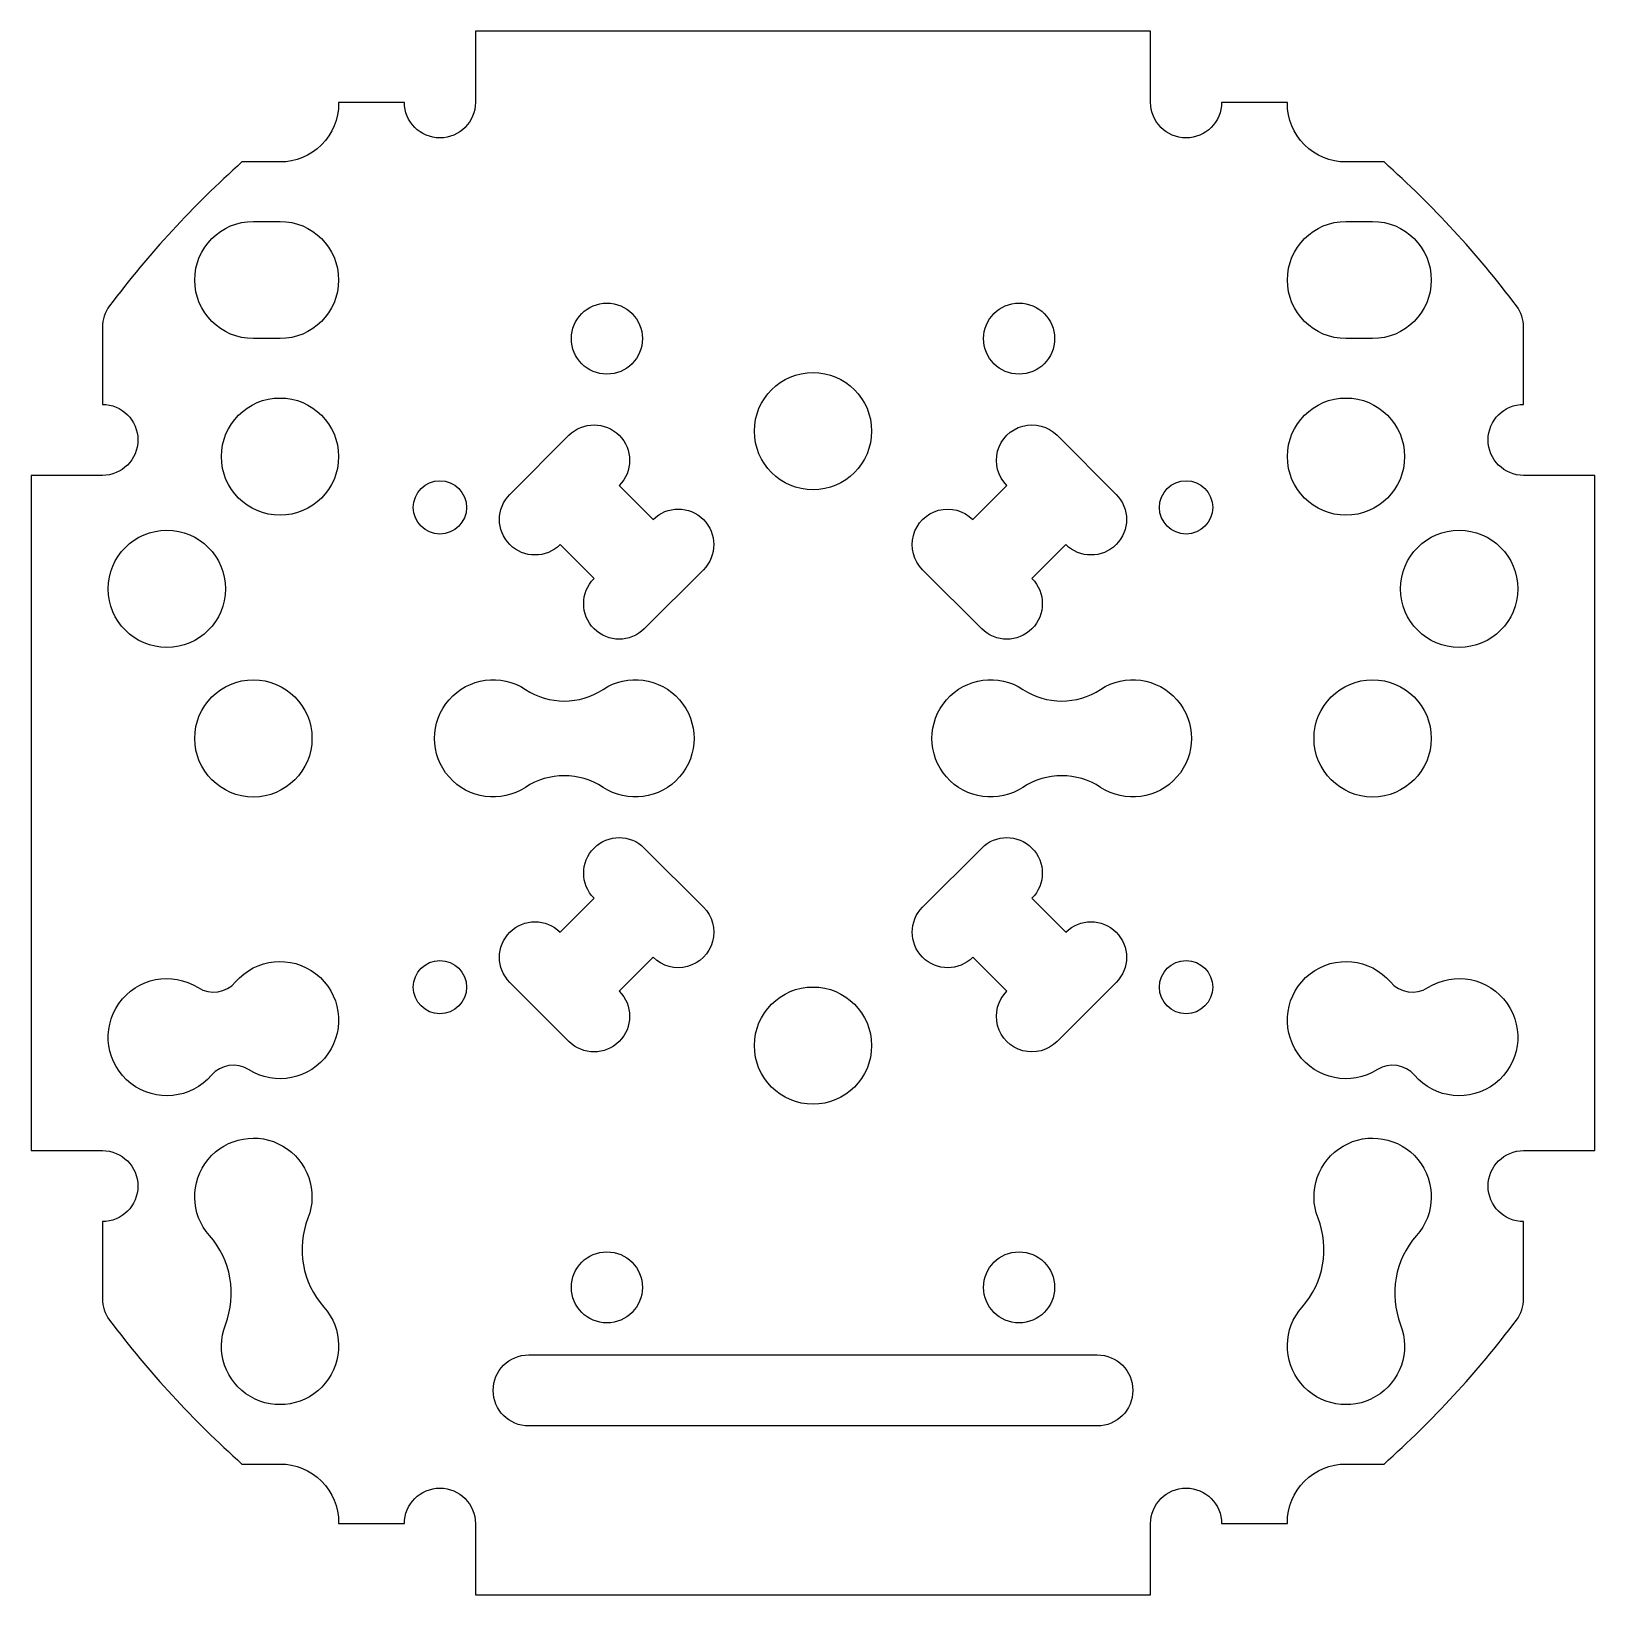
# Model space of a CAD drawing. Header units: millimetres. Extents: x -12.5 to 31.5, y 0 to 44.
import ezdxf

# ---------------------------------------------------------------- set-up
doc = ezdxf.new("R2010")
doc.units = ezdxf.units.MM

msp = doc.modelspace()

# ---------------------------------------------------------------- linework, layer by layer
for points in [[(-5.5, 40.321), (-6.57, 40.321, 0.049012), (-10.298, 36.271, 0.162941), (-10.5, 35.669), (-10.5, 33.5, -1), (-10.5, 31.5), (-12.5, 31.5), (-12.5, 12.5), (-10.5, 12.5, -1), (-10.5, 10.5), (-10.5, 8.331, 0.162941), (-10.298, 7.729, 0.049012), (-6.57, 3.679), (-5.5, 3.679, -0.414214), (-3.85, 2.029), (-3.85, 2), (-2, 2, -1), (0, 2), (0, 0), (19, 0), (19, 2, -1), (21, 2), (22.85, 2), (22.85, 2.029, -0.414214), (24.5, 3.679), (25.57, 3.679, 0.049012), (29.298, 7.729, 0.162941), (29.5, 8.331), (29.5, 10.5, -1), (29.5, 12.5), (31.5, 12.5), (31.5, 31.5), (29.5, 31.5, -1), (29.5, 33.5), (29.5, 35.669, 0.162941), (29.298, 36.271, 0.049012), (25.57, 40.321), (24.5, 40.321, -0.414214), (22.85, 41.971), (22.85, 42), (21, 42, -1), (19, 42), (19, 44), (0, 44), (0, 42, -1), (-2, 42), (-3.85, 42), (-3.85, 41.971, -0.414214)], [(-6.25, 38.65), (-5.5, 38.65, -1), (-5.5, 35.35), (-6.25, 35.35, -1)], [(24.5, 38.65), (25.25, 38.65, -1), (25.25, 35.35), (24.5, 35.35, -1)], [(4.046, 31.216), (5.001, 30.261, -1), (6.415, 28.847), (4.753, 27.185, -1), (3.339, 28.599), (2.384, 29.554, -1), (0.97, 30.968), (2.632, 32.63, -1)], [(16.616, 29.554), (15.661, 28.599, -1), (14.247, 27.185), (12.585, 28.847, -1), (13.999, 30.261), (14.954, 31.216, -1), (16.368, 32.63), (18.03, 30.968, -1)], [(1.408, 25.478, 0.3), (3.592, 25.478, -1.857143), (3.592, 22.722, 0.3), (1.408, 22.722, -1.857143)], [(17.592, 22.722, 0.3), (15.408, 22.722, -1.857143), (15.408, 25.478, 0.3), (17.592, 25.478, -1.857143)], [(2.384, 18.646), (3.339, 19.601, -1), (4.753, 21.015), (6.415, 19.353, -1), (5.001, 17.939), (4.046, 16.984, -1), (2.632, 15.57), (0.97, 17.232, -1)], [(14.954, 16.984), (13.999, 17.939, -1), (12.585, 19.353), (14.247, 21.015, -1), (15.661, 19.601), (16.616, 18.646, -1), (18.03, 17.232), (16.368, 15.57, -1)], [(-6.382, 14.777, 0.372661), (-7.431, 14.619, -2.18807), (-7.802, 17.086, 0.372661), (-6.753, 17.244, -2.18807)], [(26.431, 14.619, 0.372661), (25.382, 14.777, -2.18807), (25.753, 17.244, 0.372661), (26.802, 17.086, -2.18807)], [(-4.713, 10.601, 0.281265), (-4.265, 8.094, -1.782667), (-7.037, 7.599, 0.281265), (-7.485, 10.106, -1.782667)], [(26.485, 10.106, 0.281265), (26.037, 7.599, -1.782667), (23.265, 8.094, 0.281265), (23.713, 10.601, -1.782667)], [(1.5, 6.75), (17.5, 6.75, -1), (17.5, 4.75), (1.5, 4.75, -1)]]:
    msp.add_lwpolyline(points, format="xyb", close=True)
for centre, radius in [((3.7, 35.35), 1), ((15.3, 35.35), 1), ((9.5, 32.747), 1.65), ((-5.5, 32.029), 1.65), ((24.5, 32.029), 1.65), ((-1, 30.6), 0.75), ((20, 30.6), 0.75), ((-8.684, 28.308), 1.65), ((27.684, 28.308), 1.65), ((-6.25, 24.1), 1.65), ((25.25, 24.1), 1.65), ((-1, 17.1), 0.75), ((20, 17.1), 0.75), ((9.5, 15.453), 1.65), ((3.7, 8.65), 1), ((15.3, 8.65), 1)]:
    msp.add_circle(centre, radius)

doc.saveas('drawing.dxf')
